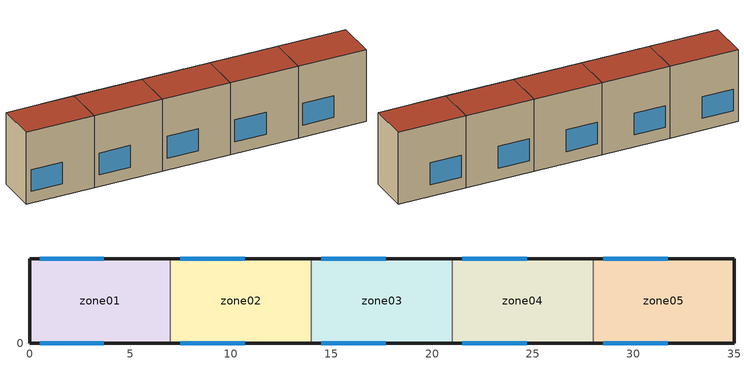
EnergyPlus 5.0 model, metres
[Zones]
zone01
 floor ground (GROUND_FLOOR): 0,0 0,4.2 7,4.2 7,0 z0
 wall outside (EXT_WALL): 7,4.2 0,4.2 0,0 7,0 z0:7.6
 wall to zone02 (ADJ_WALL): 7,0 7,4.2 z0:7.6
 window (EXT_WINDOW1): 0.5,0 3.7,0 / 3.7,4.2 0.5,4.2 z1.25:3.55
 roof outside (EXT_ROOF): 7,0 7,4.2 0,4.2 0,0 z7.6
zone02
 floor ground (GROUND_FLOOR): 7,0 7,4.2 14,4.2 14,0 z0
 wall outside (EXT_WALL): 14,4.2 7,4.2 / 7,0 14,0 z0:7.6
 wall to zone03 (ADJ_WALL): 14,0 14,4.2 z0:7.6
 wall to zone01 (ADJ_WALL): 7,4.2 7,0 z0:7.6
 window (EXT_WINDOW1): 7.5,0 10.7,0 / 10.7,4.2 7.5,4.2 z1.25:3.55
 roof outside (EXT_ROOF): 14,0 14,4.2 7,4.2 7,0 z7.6
zone03
 floor ground (GROUND_FLOOR): 14,0 14,4.2 21,4.2 21,0 z0
 wall outside (EXT_WALL): 21,4.2 14,4.2 / 14,0 21,0 z0:7.6
 wall to zone04 (ADJ_WALL): 21,0 21,4.2 z0:7.6
 wall to zone02 (ADJ_WALL): 14,4.2 14,0 z0:7.6
 window (EXT_WINDOW1): 14.5,0 17.7,0 / 17.7,4.2 14.5,4.2 z1.25:3.55
 roof outside (EXT_ROOF): 21,0 21,4.2 14,4.2 14,0 z7.6
zone04
 floor ground (GROUND_FLOOR): 21,0 21,4.2 28,4.2 28,0 z0
 wall outside (EXT_WALL): 28,4.2 21,4.2 / 21,0 28,0 z0:7.6
 wall to zone05 (ADJ_WALL): 28,0 28,4.2 z0:7.6
 wall to zone03 (ADJ_WALL): 21,4.2 21,0 z0:7.6
 window (EXT_WINDOW1): 21.5,0 24.7,0 / 24.7,4.2 21.5,4.2 z1.25:3.55
 roof outside (EXT_ROOF): 28,0 28,4.2 21,4.2 21,0 z7.6
zone05
 floor ground (GROUND_FLOOR): 28,0 28,4.2 35,4.2 35,0 z0
 wall outside (EXT_WALL): 28,0 35,0 35,4.2 28,4.2 z0:7.6
 wall to zone04 (ADJ_WALL): 28,4.2 28,0 z0:7.6
 window (EXT_WINDOW1): 28.5,0 31.7,0 / 31.7,4.2 28.5,4.2 z1.25:3.55
 roof outside (EXT_ROOF): 35,0 35,4.2 28,4.2 28,0 z7.6
[Building]
TRNSYS18: North Axis {deg}=0; Terrain=City; Loads Convergence Tolerance Value=0; Temperature Convergence Tolerance Value {deltaC}=0; Solar Distribution=FullInteriorAndExterior; Maximum Number of Warmup Days=0
[Site:Location]
not used: Latitude {deg}=0; Longitude {deg}=0; Time Zone {hr}=0; Elevation {m}=0
[Construction]
GROUND_FLOOR; EXT_WALL; EXT_ROOF; ADJ_WALL; EXT_WINDOW1: 
[WindowProperty:ShadingControl]
ESHADE=0; ISHADE=INPUT 1*MAX_ISHADE : SHADECNTRL=ISHADE_INTERNAL
[SurfaceProperty:OtherSideCoefficients]
BOUNDARY=IDENTICAL; BOUNDARY=INPUT 1*TBOUNDARY; BOUNDARY=INPUT 1*TBOUNDARY_2; BOUNDARY=INPUT 1*TBOUNDARY_3; BOUNDARY=INPUT 1*TGROUND; BOUNDARY=20; BOUNDARY=15
[Zone] Multiplier=1
zone01; zone02; zone03; zone04; zone05
